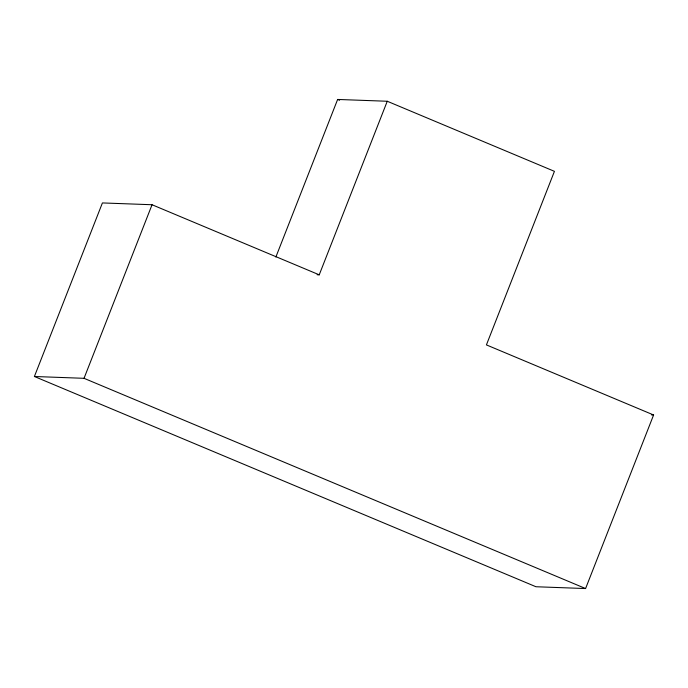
<?xml version="1.0" encoding="UTF-8"?>
<svg xmlns="http://www.w3.org/2000/svg" width="688" height="688" viewBox="0 0 688 688"><rect width="100%" height="100%" fill="white"/><g stroke="black" fill="none" stroke-linecap="round" stroke-linejoin="round"><path stroke-width="1.03" d="M34.4 376.499L102.417 202.934L152.048 204.74L319.232 274.822L387.258 101.256L554.433 171.338L486.416 344.903L653.6 414.984L585.583 588.55L535.952 586.744L34.4 376.499L84.031 378.314L585.583 588.55M84.031 378.314L152.048 204.74M275.862 257.054L337.627 99.45L387.258 101.256M317.125 274.744L319.232 274.822M651.484 414.907L653.6 414.984M337.627 99.45L339.605 100.276"/></g></svg>
